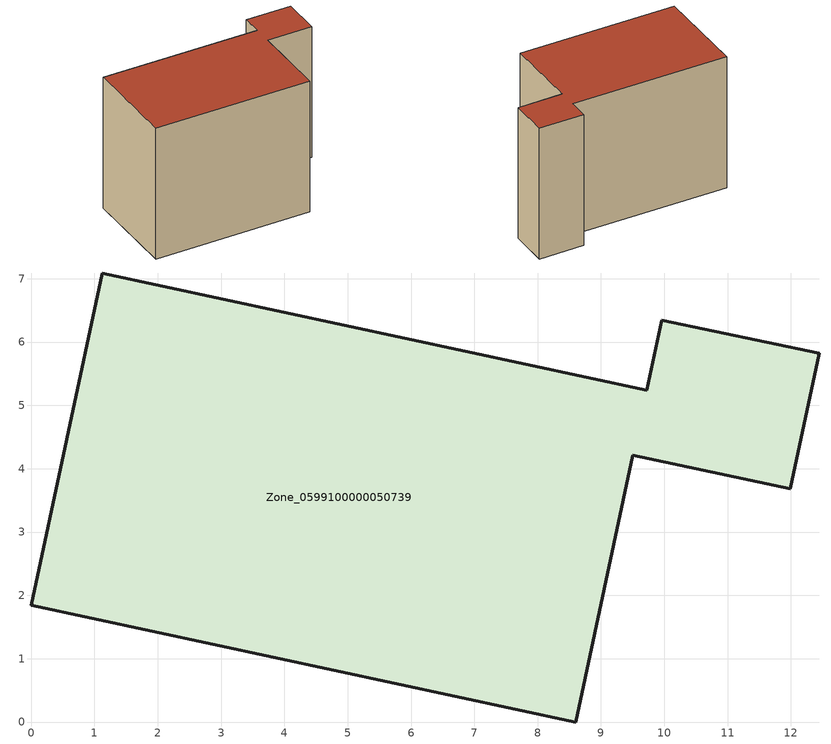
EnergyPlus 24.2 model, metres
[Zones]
Zone_0599100000050739
 floor ground (C_G): 9.96,6.34 12.45,5.82 11.99,3.69 9.5,4.21 8.6,0 0,1.84 1.12,7.09 9.72,5.24 z0
 wall outside (C_F): 1.12,7.09 0,1.84 8.6,0 9.5,4.21 11.99,3.69 12.45,5.82 9.96,6.34 9.72,5.24 1.12,7.09 z0:7.74
 roof outside (C_R): 9.72,5.24 1.12,7.09 0,1.84 8.6,0 9.5,4.21 11.99,3.69 12.45,5.82 9.96,6.34 z7.74
[BUILDING]
Pand.0599100000050739: North Axis=0; Terrain=City; Loads Convergence Tolerance Value=0.04; Temperature Convergence Tolerance Value=0.4; Solar Distribution=FullExterior; Maximum Number of Warmup Days=25; Minimum Number of Warmup Days=1
[Site:Location]
Rotterdam.The.Hague.AP_ZH_NLD Design_Conditions: Latitude=51.96; Longitude=4.45; Time Zone=1; Elevation=-4.5
[SITE:GROUNDTEMPERATURE:BUILDINGSURFACE]
18, 18, 18, 18, 18, 18, 18, 18, 18, 18, 18, 18
[MATERIAL] Thermal Absorptance=0.9; Solar Absorptance=0.7; Visible Absorptance=0.7
Name | Roughness | Thickness | Conductivity | Density | Specific Heat
G.TI.1975-1991 | MediumSmooth | 0.15 | 0.288461 | 540 | 1210
F.TI.1975-1991 | Rough | 0.3 | 0.230769 | 1920 | 840
R.TI.1975-1991 | MediumRough | 0.2 | 0.153846 | 1500 | 1000
[CONSTRUCTION]
C_G: G.TI.1975-1991
C_F: F.TI.1975-1991
C_R: R.TI.1975-1991
[ZONE]
Zone_0599100000050739: Type=1; Multiplier=1; Ceiling Height=Autocalculate; Volume=Autocalculate; Floor Area=autocalculate; Part of Total Floor Area=Yes
[ZONEINFILTRATION:DESIGNFLOWRATE]
Infil_Zone_0599100000050739: Zone or ZoneList or Space or SpaceList=Zone_0599100000050739; Schedule=AlwaysOn; Design Flow Rate Calculation Method=Flow/Area; Flow Rate per Floor Area=0.003; Constant Term Coefficient=1; Temperature Term Coefficient=0; Velocity Term Coefficient=0; Velocity Squared Term Coefficient=0
[HVACTEMPLATE:ZONE:IDEALLOADSAIRSYSTEM]
Zone_0599100000050739: Maximum Heating Supply Air Temperature=50; Minimum Cooling Supply Air Temperature=13; Maximum Heating Supply Air Humidity Ratio=0.0156; Minimum Cooling Supply Air Humidity Ratio=0.0077; Heating Limit=NoLimit; Cooling Limit=NoLimit; Dehumidification Control Type=ConstantSensibleHeatRatio; Cooling Sensible Heat Ratio=0.7; Dehumidification Setpoint=60; Humidification Control Type=None; Humidification Setpoint=30; Outdoor Air Method=None; Outdoor Air Flow Rate per Person=0.00944; Outdoor Air Flow Rate per Zone Floor Area=0; Outdoor Air Flow Rate per Zone=0; Demand Controlled Ventilation Type=None; Outdoor Air Economizer Type=NoEconomizer; Heat Recovery Type=None; Sensible Heat Recovery Effectiveness=0.7; Latent Heat Recovery Effectiveness=0.65
[ZONECONTROL:THERMOSTAT]
ThermostatControl_Zone_0599100000050739: Zone or ZoneList=Zone_0599100000050739; Control Type Schedule=DualSetpointControlType; Control 1=Thermostat_Zone_0599100000050739; Temperature Difference Between Cutout And Setpoint=0
[THERMOSTATSETPOINT:DUALSETPOINT]
Thermostat_Zone_0599100000050739: Heating Setpoint Temperature Schedule=HeatingSetpoint_Zone_0599100000050739; Cooling Setpoint Temperature Schedule=CoolingSetpoint_Zone_0599100000050739
[SCHEDULE:COMPACT]
HeatingSetpoint_Zone_0599100000050739: Through: 12/31, For: AllDays, Until: 24:00, 21
CoolingSetpoint_Zone_0599100000050739: Through: 12/31, For: AllDays, Until: 24:00, 24
DualSetpointControlType: Through: 12/31, For: AllDays, Until: 24:00, 4
AlwaysOn: Through: 12/31, For: AllDays, Until: 24:00, 1
